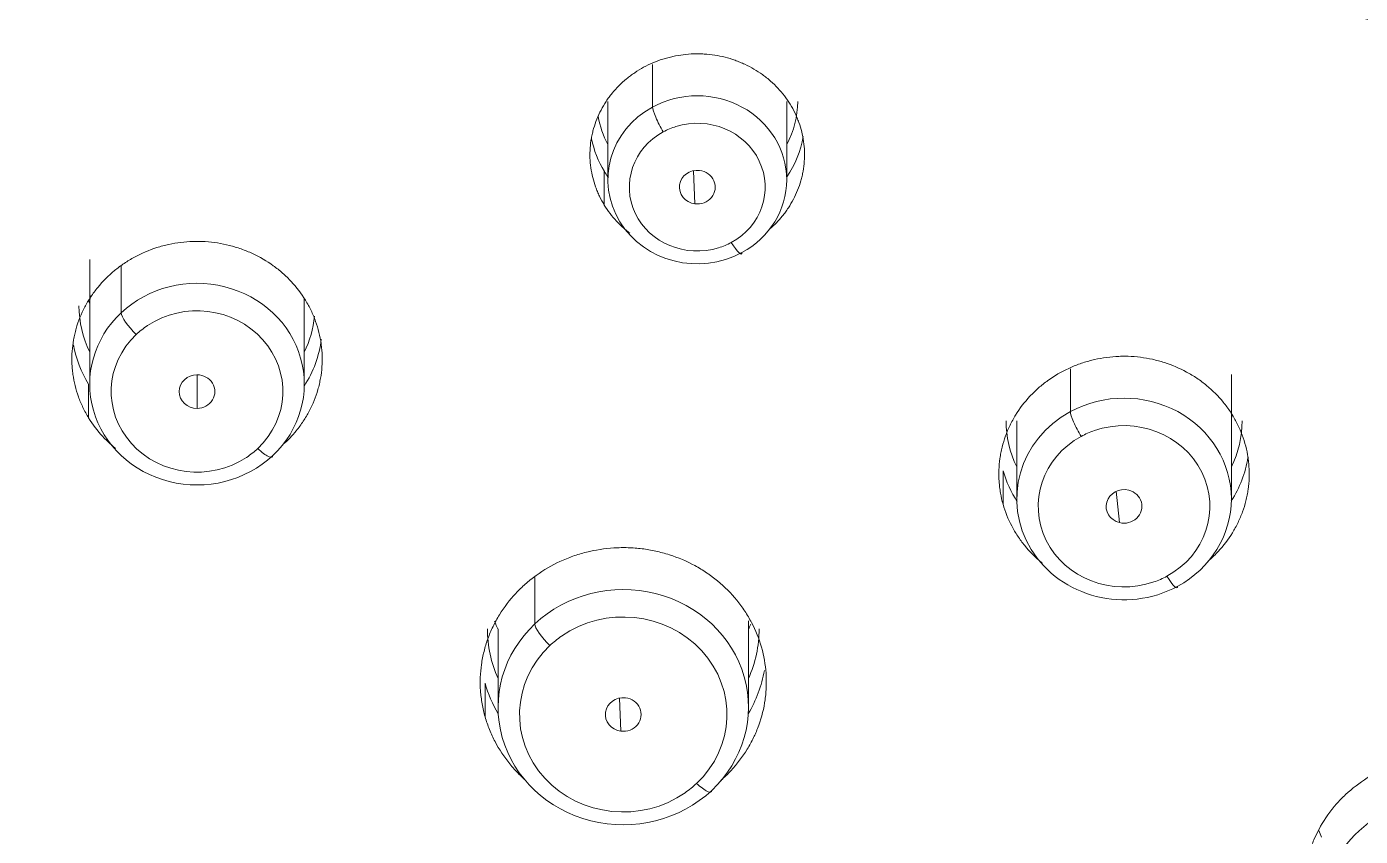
# Model space of a CAD drawing. Extents: x 3349 to 5808, y -3 to 827.
# Drawn here: x 3865.89 to 3880.8, y 561.45 to 570.51 of the extents above; entities that cross this region are included whole.
import ezdxf

# ---------------------------------------------------------------- set-up
doc = ezdxf.new("R2010")
doc.units = 0
doc.header["$LTSCALE"] = 4
doc.header["$MEASUREMENT"] = 0
doc.layers.get('0').update_dxf_attribs({"linetype": 'CONTINUOUS'})
doc.layers.add('1', color=7, linetype='CONTINUOUS')

msp = doc.modelspace()

# ---------------------------------------------------------------- linework, layer by layer
at = {"color": 7, "ltscale": 0.5}
msp.add_ellipse((3868.108, 529.628), major_axis=(-47.422, 0), ratio=0.896694, start_param=1.587359, end_param=7.826525, dxfattribs=at)
at = {"layer": '1', "color": 7, "linetype": 'Continuous', "lineweight": 13}
for p, q in [((3872.889, 569.608), (3872.889, 570.083)), ((3872.349, 568.511), (3872.349, 568.887)), ((3873.346, 568.896), (3873.362, 568.525)), ((3866.946, 567.306), (3866.946, 567.833)), ((3877.562, 566.201), (3877.562, 566.68)), ((3866.582, 566.132), (3866.582, 566.508)), ((3867.794, 566.615), (3867.794, 566.238)), ((3876.809, 565.541), (3876.809, 565.165)), ((3878.075, 565.312), (3878.11, 564.96)), ((3871.571, 563.827), (3871.571, 564.347)), ((3871.016, 563.165), (3871.016, 562.788)), ((3872.519, 562.999), (3872.535, 562.628))]:
    msp.add_line(p, q, dxfattribs=at)
at = {"layer": '1', "color": 7, "linetype": 'Continuous', "lineweight": 18}
for p, q in [((3872.389, 569.67), (3872.389, 568.794)), ((3874.389, 568.794), (3874.389, 569.67)), ((3866.594, 567.901), (3866.594, 567.384)), ((3868.994, 567.384), (3868.994, 567.462)), ((3866.594, 567.384), (3866.594, 566.509)), ((3868.994, 566.509), (3868.994, 567.384)), ((3879.362, 566.1), (3879.362, 566.617)), ((3876.962, 566.1), (3876.962, 565.225)), ((3879.362, 565.225), (3879.362, 566.1)), ((3873.961, 563.773), (3873.961, 563.864)), ((3871.161, 563.773), (3871.161, 562.897)), ((3873.961, 562.897), (3873.961, 563.773))]:
    msp.add_line(p, q, dxfattribs=at)
for centre, major_axis, ratio, start_param, end_param in [((3873.389, 568.794), (-1, 0), 0.939693, 2.094395, 5.235988), ((3873.389, 569.67), (1.123, 0), 0.939693, 5.810375, 6.283136), ((3873.389, 569.67), (1.123, 0), 0.939693, 3.30147, 3.614353), ((3873.389, 568.794), (-1, 0), 0.939693, 5.235988, 8.37758), ((3873.389, 569.451), (-1.2, 0), 0.939693, 0.176551, 0.523599), ((3873.389, 569.451), (-1.2, 0), 0.939693, 2.555915, 2.986902), ((3873.389, 569.451), (-1.2, 0), 0.939693, 0.523599, 0.585694), ((3873.389, 568.712), (0.2, 0), 0.940247, 1.438443, 4.580035), ((3873.389, 568.712), (0.2, 0), 0.940247, 4.580035, 7.721628), ((3867.794, 566.509), (-1.2, 0), 0.939693, 2.356194, 5.497787), ((3867.794, 567.932), (-1.32, 0), 0.939693, 0.409291, 0.429711), ((3867.794, 567.384), (1.32, 0), 0.939693, 3.141642, 3.571303), ((3867.794, 566.509), (-1.2, 0), 0.939693, 5.497787, 8.63938), ((3867.794, 567.384), (1.32, 0), 0.939693, 5.853524, 6.189527), ((3867.794, 567.166), (-1.4, 0), 0.939693, 0.166046, 0.523599), ((3867.794, 567.166), (-1.4, 0), 0.939693, 2.600224, 3.023652), ((3867.794, 566.426), (0.2, 0), 0.940016, 1.570629, 4.712221), ((3867.794, 566.426), (0.2, 0), 0.940016, 4.712221, 7.853814), ((3878.162, 565.225), (-1.2, 0), 0.939693, 2.094395, 5.235988), ((3878.162, 565.225), (-1.2, 0), 0.939693, 5.235988, 8.37758), ((3878.162, 566.1), (1.32, 0), 0.939693, 3.141625, 3.571336), ((3878.162, 566.647), (-1.32, 0), 0.939693, 2.711914, 2.735869), ((3878.162, 566.1), (1.32, 0), 0.939693, 5.853507, 6.283218), ((3878.162, 565.881), (-1.4, 0), 0.939693, 2.600171, 2.994237), ((3878.162, 565.881), (-1.4, 0), 0.939693, 0.261799, 0.549186), ((3878.162, 565.142), (0.2, 0), 0.939973, 1.307437, 4.449029), ((3878.162, 565.142), (0.2, 0), 0.939973, 4.449029, 7.590622), ((3872.561, 562.897), (-1.4, 0), 0.939693, 2.356194, 5.497787), ((3872.561, 562.897), (-1.4, 0), 0.939693, 5.497787, 8.63938), ((3872.561, 564.32), (-1.52, 0), 0.939693, 0.327937, 0.400046), ((3872.561, 564.32), (-1.52, 0), 0.939693, 2.741612, 2.789031), ((3872.561, 563.773), (1.52, 0), 0.939693, 3.141625, 3.541639), ((3872.561, 563.773), (1.52, 0), 0.939693, 5.883205, 6.283218), ((3872.561, 563.554), (-1.6, 0), 0.939693, 2.633272, 2.977056), ((3872.561, 563.554), (-1.6, 0), 0.939693, 0.261799, 0.5083), ((3872.561, 562.815), (0.2, 0), 0.939832, 1.43941, 4.581002), ((3872.561, 562.815), (0.2, 0), 0.939832, 4.581002, 7.722595), ((3881.772, 560.576), (-1.4, 0), 0.939693, 5.235988, 8.37758), ((3881.772, 561.999), (-1.52, 0), 0.939693, 0.344021, 0.39998)]:
    msp.add_ellipse(centre, major_axis=major_axis, ratio=ratio, start_param=start_param, end_param=end_param, dxfattribs=at)
at = {"layer": '1', "color": 7, "linetype": 'Continuous', "lineweight": 13}
for centre, major_axis, ratio, start_param, end_param in [((3873.009, 569.413), (0.114, -0.211), 0.17101, 3.446942, 5.017739), ((3873.389, 568.712), (-0.76, 0), 0.939693, 2.094395, 5.031233), ((3873.389, 568.712), (-0.76, 0), 0.939693, 5.235988, 8.172826), ((3873.389, 568.712), (-0.76, 0), 0.939693, 5.031233, 5.235988), ((3873.389, 568.712), (-0.76, 0), 0.939693, 1.88964, 2.094395), ((3873.769, 568.176), (-0.114, 0.211), 0.17101, 1.876146, 3.446942), ((3867.794, 567.384), (1.2, 0), 0.939693, 3.038018, 3.141572), ((3867.794, 566.427), (-0.96, 0), 0.939693, 2.356194, 5.327158), ((3867.115, 567.147), (0.164, -0.175), 0.241845, 3.393492, 4.964288), ((3867.794, 566.427), (-0.96, 0), 0.939693, 5.327158, 5.497787), ((3867.794, 566.427), (-0.96, 0), 0.939693, 5.497787, 8.468751), ((3877.682, 566.006), (0.114, -0.211), 0.17101, 3.446942, 5.017739), ((3878.162, 565.143), (-0.96, 0), 0.939693, 2.094395, 5.065359), ((3878.162, 565.143), (-0.96, 0), 0.939693, 5.235988, 8.206951), ((3878.162, 565.143), (-0.96, 0), 0.939693, 5.065359, 5.235988), ((3867.794, 566.427), (-0.96, 0), 0.939693, 2.185566, 2.356194), ((3868.473, 565.871), (-0.164, 0.175), 0.241845, 1.822695, 3.393492), ((3878.162, 565.143), (-0.96, 0), 0.939693, 1.923766, 2.094395), ((3878.642, 564.443), (-0.114, 0.211), 0.17101, 1.876146, 3.446942), ((3872.561, 562.815), (-1.16, 0), 0.939693, 2.356194, 5.351534), ((3871.741, 563.668), (0.164, -0.175), 0.241845, 3.393492, 4.964288), ((3872.561, 562.815), (-1.16, 0), 0.939693, 5.351534, 5.497787), ((3872.561, 562.815), (-1.16, 0), 0.939693, 5.497787, 8.493126), ((3872.561, 562.815), (-1.16, 0), 0.939693, 2.209941, 2.356194), ((3873.382, 562.126), (-0.164, 0.175), 0.241845, 1.822695, 3.393492)]:
    msp.add_ellipse(centre, major_axis=major_axis, ratio=ratio, start_param=start_param, end_param=end_param, dxfattribs=at)
at = {"layer": '1', "color": 7, "linetype": 'Continuous', "lineweight": 18}
for points, knots in [([(3867.787, 577.688), (3866.647, 577.688), (3865.515, 577.653), (3863.272, 577.515), (3862.162, 577.412), (3858.869, 577.008), (3856.725, 576.611), (3852.571, 575.59), (3850.561, 574.967), (3847.66, 573.886), (3846.713, 573.501), (3844.859, 572.687), (3843.952, 572.258), (3841.296, 570.908), (3839.611, 569.926), (3836.42, 567.83), (3834.915, 566.716), (3832.091, 564.386), (3830.771, 563.17), (3828.317, 560.663), (3827.183, 559.372), (3825.096, 556.742), (3824.143, 555.404), (3822.412, 552.702), (3821.632, 551.339), (3820.237, 548.61), (3819.622, 547.243), (3818.545, 544.523), (3818.083, 543.17), (3817.299, 540.493), (3816.978, 539.169), (3816.461, 536.563), (3816.264, 535.281), (3815.98, 532.77), (3815.892, 531.541), (3815.811, 529.142), (3815.818, 527.973), (3815.916, 525.699), (3816.007, 524.595), (3816.256, 522.458), (3816.414, 521.425), (3816.785, 519.431), (3816.998, 518.47), (3817.466, 516.623), (3817.722, 515.737), (3818.261, 514.038), (3818.545, 513.225), (3819.13, 511.673), (3819.431, 510.933), (3820.04, 509.523), (3820.348, 508.854), (3820.961, 507.583), (3821.267, 506.982), (3821.868, 505.845), (3822.163, 505.31), (3822.737, 504.302), (3823.015, 503.83), (3823.547, 502.945), (3823.802, 502.533), (3824.284, 501.767), (3824.511, 501.413), (3825.146, 500.434), (3825.509, 499.894), (3825.951, 499.247), (3826.081, 499.059), (3826.25, 498.816), (3826.302, 498.742), (3826.373, 498.641), (3826.407, 498.593), (3826.444, 498.541), (3826.461, 498.516), (3826.47, 498.504), (3826.474, 498.498), (3826.476, 498.495), (3826.477, 498.494), (3826.477, 498.493), (3826.478, 498.493), (3826.478, 498.492), (3826.478, 498.492), (3826.478, 498.492), (3826.478, 498.492), (3826.478, 498.492), (3827.078, 497.644), (3827.7, 496.803), (3828.999, 495.145), (3829.675, 494.328), (3830.726, 493.122), (3831.082, 492.724), (3831.807, 491.933), (3832.175, 491.541), (3833.296, 490.377), (3834.063, 489.615), (3835.223, 488.48), (3835.611, 488.103), (3836.388, 487.348), (3836.776, 486.97), (3837.939, 485.83), (3838.712, 485.064), (3840.242, 483.506), (3840.999, 482.715), (3842.486, 481.1), (3843.217, 480.275), (3844.636, 478.582), (3845.326, 477.714), (3846.647, 475.926), (3847.279, 475.006), (3848.171, 473.584), (3848.459, 473.103), (3849.014, 472.126), (3849.281, 471.631), (3850.053, 470.124), (3850.528, 469.093), (3851.177, 467.513), (3851.383, 466.981), (3851.774, 465.906), (3851.96, 465.363), (3852.487, 463.722), (3852.799, 462.61), (3853.355, 460.359), (3853.598, 459.219), (3854.023, 456.919), (3854.205, 455.759), (3854.521, 453.422), (3854.655, 452.245), (3854.885, 449.88), (3854.982, 448.691), (3855.086, 447.198), (3855.109, 446.862), (3855.131, 446.52), (3855.133, 446.478), (3855.134, 446.469), (3855.134, 446.464), (3855.135, 446.449), (3855.137, 446.42), (3855.144, 446.313), (3855.159, 446.059), (3855.211, 445.197), (3855.253, 444.404), (3855.346, 442.48), (3855.397, 432.158), (3855.485, 429.491), (3855.52, 428.132), (3855.58, 425.364), (3855.605, 423.955), (3855.646, 421.087), (3855.664, 419.628), (3855.695, 416.66), (3855.708, 415.152), (3855.73, 412.085), (3855.74, 410.527), (3855.749, 408.746), (3855.75, 408.523), (3855.751, 408.297), (3855.751, 408.269), (3855.751, 408.264), (3855.751, 408.262), (3855.751, 408.258), (3855.751, 408.249), (3855.751, 408.224), (3855.752, 408.14), (3855.753, 407.942), (3855.756, 407.275), (3855.758, 406.676), (3855.764, 405.252), (3855.767, 404.322), (3855.775, 401.586), (3855.779, 399.837), (3855.785, 396.489), (3855.787, 394.889), (3855.791, 390.315), (3855.792, 387.565), (3855.793, 382.663), (3855.793, 380.511), (3855.793, 378.658)], [0, 0, 0, 0, 0.007812, 0.007812, 0.015625, 0.015625, 0.03125, 0.03125, 0.046875, 0.046875, 0.054687, 0.054687, 0.0625, 0.0625, 0.078125, 0.078125, 0.09375, 0.09375, 0.109375, 0.109375, 0.125, 0.125, 0.140625, 0.140625, 0.15625, 0.15625, 0.171875, 0.171875, 0.1875, 0.1875, 0.203125, 0.203125, 0.21875, 0.21875, 0.234375, 0.234375, 0.25, 0.25, 0.265625, 0.265625, 0.28125, 0.28125, 0.296875, 0.296875, 0.3125, 0.3125, 0.328125, 0.328125, 0.34375, 0.34375, 0.359375, 0.359375, 0.375, 0.375, 0.390625, 0.390625, 0.40625, 0.40625, 0.421875, 0.421875, 0.4375, 0.4375, 0.46875, 0.46875, 0.484375, 0.484375, 0.492187, 0.492187, 0.496094, 0.498047, 0.499023, 0.499512, 0.499756, 0.499878, 0.499939, 0.499969, 0.499985, 0.499992, 0.499996, 0.499998, 0.499998, 0.5, 0.5, 0.515625, 0.515625, 0.53125, 0.53125, 0.539062, 0.539062, 0.546875, 0.546875, 0.5625, 0.5625, 0.570312, 0.570312, 0.578125, 0.578125, 0.59375, 0.59375, 0.609375, 0.609375, 0.625, 0.625, 0.640625, 0.640625, 0.65625, 0.65625, 0.664062, 0.664062, 0.671875, 0.671875, 0.6875, 0.6875, 0.695312, 0.695312, 0.703125, 0.703125, 0.71875, 0.71875, 0.734375, 0.734375, 0.75, 0.75, 0.765625, 0.765625, 0.78125, 0.78125, 0.785156, 0.785645, 0.785706, 0.785706, 0.785767, 0.785767, 0.785889, 0.786133, 0.787109, 0.789062, 0.796875, 0.796875, 0.8125, 0.8125, 0.828125, 0.828125, 0.84375, 0.84375, 0.859375, 0.859375, 0.875, 0.875, 0.890625, 0.890625, 0.892578, 0.892822, 0.892853, 0.892853, 0.892868, 0.892868, 0.892883, 0.892944, 0.893066, 0.893555, 0.894531, 0.898437, 0.898437, 0.90625, 0.90625, 0.921875, 0.921875, 0.9375, 0.9375, 0.96875, 0.96875, 1, 1, 1, 1]), ([(3867.787, 577.688), (3869.502, 577.688), (3871.193, 577.608), (3874.515, 577.302), (3876.146, 577.076), (3879.333, 576.491), (3880.891, 576.133), (3883.922, 575.297), (3885.396, 574.821), (3888.251, 573.765), (3889.632, 573.185), (3892.297, 571.937), (3893.58, 571.269), (3896.045, 569.858), (3897.227, 569.116), (3899.488, 567.571), (3900.566, 566.768), (3902.62, 565.114), (3903.595, 564.264), (3905.444, 562.528), (3906.318, 561.642), (3907.966, 559.846), (3908.74, 558.936), (3910.192, 557.102), (3910.87, 556.178), (3912.136, 554.326), (3912.723, 553.398), (3913.812, 551.548), (3914.314, 550.625), (3915.697, 547.875), (3916.459, 546.066), (3917.71, 542.54), (3918.2, 540.822), (3918.768, 538.337), (3918.929, 537.524), (3919.204, 535.934), (3919.317, 535.158), (3919.501, 533.645), (3919.571, 532.909), (3919.677, 531.481), (3919.711, 530.788), (3919.75, 529.449), (3919.754, 528.802), (3919.737, 527.556), (3919.716, 526.955), (3919.624, 525.222), (3919.524, 524.157), (3919.281, 522.2), (3919.138, 521.309), (3918.841, 519.697), (3918.686, 518.977), (3918.463, 518.023), (3918.389, 517.726), (3918.283, 517.311), (3918.231, 517.112), (3918.173, 516.893), (3918.144, 516.787), (3918.13, 516.735), (3918.123, 516.709), (3918.119, 516.696), (3918.117, 516.689), (3918.117, 516.686), (3918.116, 516.685), (3918.116, 516.684), (3918.116, 516.683), (3918.116, 516.683), (3918.116, 516.683), (3918.116, 516.683), (3918.116, 516.683), (3917.701, 515.17), (3917.216, 513.701), (3916.135, 510.864), (3915.54, 509.496), (3914.583, 507.517), (3914.253, 506.87), (3913.574, 505.598), (3913.226, 504.974), (3912.159, 503.134), (3911.421, 501.952), (3909.922, 499.663), (3909.16, 498.559), (3907.993, 496.969), (3907.6, 496.451), (3906.805, 495.438), (3906.404, 494.943), (3905.189, 493.493), (3904.367, 492.572), (3902.713, 490.816), (3901.88, 489.982), (3900.649, 488.772), (3900.242, 488.376), (3899.437, 487.594), (3899.04, 487.208), (3897.866, 486.061), (3897.109, 485.312), (3895.654, 483.839), (3894.955, 483.115), (3893.621, 481.688), (3892.986, 480.986), (3891.784, 479.603), (3891.218, 478.922), (3890.154, 477.584), (3889.657, 476.926), (3888.73, 475.635), (3888.301, 475.001), (3887.706, 474.072), (3887.516, 473.766), (3887.242, 473.311), (3887.153, 473.161), (3887.022, 472.937), (3886.957, 472.825), (3886.883, 472.695), (3886.846, 472.63), (3886.828, 472.598), (3886.819, 472.582), (3886.814, 472.574), (3886.812, 472.57), (3886.811, 472.568), (3886.81, 472.567), (3886.81, 472.566), (3886.81, 472.566), (3886.809, 472.566), (3886.807, 472.562), (3886.781, 472.515), (3886.68, 472.335), (3886.605, 472.201), (3886.411, 471.845), (3886.292, 471.623), (3886.013, 471.086), (3885.853, 470.772), (3885.501, 470.049), (3885.308, 469.639), (3884.899, 468.722), (3884.682, 468.213), (3884.235, 467.094), (3884.006, 466.484), (3883.546, 465.157), (3883.315, 464.442), (3882.863, 462.905), (3882.642, 462.083), (3882.221, 460.335), (3882.02, 459.409), (3881.646, 457.448), (3881.473, 456.413), (3881.158, 454.235), (3881.016, 453.091), (3880.763, 450.695), (3880.653, 449.444), (3880.459, 446.838), (3880.377, 445.484), (3880.237, 442.674), (3880.178, 432.206), (3880.106, 429.948), (3880.084, 429.183), (3880.054, 428.017), (3880.044, 427.625), (3880.031, 427.032), (3880.024, 426.734), (3880.017, 426.385), (3880.013, 426.21), (3880.012, 426.123), (3880.011, 426.079), (3880.01, 426.057), (3880.01, 426.046), (3880.01, 426.04), (3880.01, 426.038), (3880.01, 426.036), (3880.01, 426.036), (3880.01, 426.035), (3880.01, 426.035), (3879.99, 425.043), (3879.97, 423.928), (3879.943, 422.074), (3879.934, 421.426), (3879.917, 420.071), (3879.909, 419.363), (3879.893, 417.887), (3879.885, 417.118), (3879.871, 415.518), (3879.864, 414.686), (3879.845, 412.095), (3879.833, 410.239), (3879.814, 406.286), (3879.807, 404.187), (3879.795, 399.741), (3879.791, 397.393), (3879.787, 393.692), (3879.786, 392.429), (3879.784, 389.84), (3879.783, 388.515), (3879.782, 384.449), (3879.782, 381.615), (3879.782, 378.658)], [0, 0, 0, 0, 0.0125, 0.0125, 0.025, 0.025, 0.0375, 0.0375, 0.05, 0.05, 0.0625, 0.0625, 0.075, 0.075, 0.0875, 0.0875, 0.1, 0.1, 0.1125, 0.1125, 0.125, 0.125, 0.1375, 0.1375, 0.15, 0.15, 0.1625, 0.1625, 0.175, 0.175, 0.2, 0.2, 0.225, 0.225, 0.2375, 0.2375, 0.25, 0.25, 0.2625, 0.2625, 0.275, 0.275, 0.2875, 0.2875, 0.3, 0.3, 0.325, 0.325, 0.35, 0.35, 0.375, 0.375, 0.3875, 0.3875, 0.39375, 0.396875, 0.398437, 0.399219, 0.399609, 0.399805, 0.399902, 0.399951, 0.399976, 0.399988, 0.399994, 0.399997, 0.399998, 0.399998, 0.4, 0.4, 0.4125, 0.4125, 0.425, 0.425, 0.43125, 0.43125, 0.4375, 0.4375, 0.45, 0.45, 0.4625, 0.4625, 0.46875, 0.46875, 0.475, 0.475, 0.4875, 0.4875, 0.5, 0.5, 0.50625, 0.50625, 0.5125, 0.5125, 0.525, 0.525, 0.5375, 0.5375, 0.55, 0.55, 0.5625, 0.5625, 0.575, 0.575, 0.5875, 0.5875, 0.59375, 0.59375, 0.596875, 0.596875, 0.598437, 0.599219, 0.599609, 0.599805, 0.599902, 0.599951, 0.599976, 0.599988, 0.599994, 0.599997, 0.599997, 0.6, 0.6, 0.6125, 0.6125, 0.625, 0.625, 0.6375, 0.6375, 0.65, 0.65, 0.6625, 0.6625, 0.675, 0.675, 0.6875, 0.6875, 0.7, 0.7, 0.7125, 0.7125, 0.725, 0.725, 0.7375, 0.7375, 0.75, 0.75, 0.7625, 0.7625, 0.775, 0.775, 0.7875, 0.7875, 0.79375, 0.79375, 0.796875, 0.796875, 0.798437, 0.799219, 0.799609, 0.799805, 0.799902, 0.799951, 0.799976, 0.799988, 0.799994, 0.799997, 0.799998, 0.799998, 0.8, 0.8, 0.825, 0.825, 0.8375, 0.8375, 0.85, 0.85, 0.8625, 0.8625, 0.875, 0.875, 0.9, 0.9, 0.925, 0.925, 0.95, 0.95, 0.9625, 0.9625, 0.975, 0.975, 1, 1, 1, 1]), ([(3874.428, 569.639), (3874.388, 569.703), (3874.343, 569.763), (3874.265, 569.846), (3874.238, 569.873), (3874.195, 569.91), (3874.18, 569.923), (3874.15, 569.947), (3874.135, 569.959), (3874.057, 570.015), (3873.99, 570.054), (3873.902, 570.094), (3873.884, 570.102), (3873.848, 570.117), (3873.83, 570.124), (3873.774, 570.144), (3873.737, 570.155), (3873.624, 570.183), (3873.546, 570.195), (3873.448, 570.202), (3873.428, 570.202), (3873.389, 570.203), (3873.369, 570.203), (3873.31, 570.201), (3873.232, 570.195), (3873.155, 570.182), (3873.098, 570.169), (3873.079, 570.165), (3873.041, 570.154), (3873.022, 570.149), (3872.928, 570.119), (3872.857, 570.089), (3872.755, 570.034), (3872.722, 570.014), (3872.674, 569.981), (3872.658, 569.97), (3872.627, 569.947), (3872.612, 569.935), (3872.539, 569.874), (3872.485, 569.821), (3872.425, 569.748), (3872.414, 569.733), (3872.391, 569.702), (3872.38, 569.687), (3872.349, 569.639), (3872.33, 569.607), (3872.278, 569.508), (3872.25, 569.44), (3872.225, 569.35), (3872.22, 569.332), (3872.212, 569.296), (3872.208, 569.277), (3872.198, 569.223), (3872.189, 569.15), (3872.188, 569.076), (3872.19, 569.002), (3872.194, 568.965), (3872.209, 568.855), (3872.227, 568.784), (3872.258, 568.696), (3872.265, 568.679), (3872.279, 568.645), (3872.287, 568.627), (3872.312, 568.577), (3872.33, 568.543), (3872.349, 568.511)], [0, 0, 0, 0, 0.0625, 0.0625, 0.09375, 0.09375, 0.109375, 0.109375, 0.125, 0.125, 0.1875, 0.1875, 0.203125, 0.203125, 0.21875, 0.21875, 0.25, 0.25, 0.3125, 0.3125, 0.328125, 0.328125, 0.34375, 0.34375, 0.375, 0.40625, 0.40625, 0.421875, 0.421875, 0.4375, 0.4375, 0.5, 0.5, 0.53125, 0.53125, 0.546875, 0.546875, 0.5625, 0.5625, 0.625, 0.625, 0.640625, 0.640625, 0.65625, 0.65625, 0.6875, 0.6875, 0.75, 0.75, 0.765625, 0.765625, 0.78125, 0.78125, 0.8125, 0.84375, 0.84375, 0.875, 0.875, 0.9375, 0.9375, 0.953125, 0.953125, 0.96875, 0.96875, 1, 1, 1, 1]), ([(3874.2, 568.244), (3874.251, 568.288), (3874.298, 568.336), (3874.352, 568.402), (3874.364, 568.417), (3874.386, 568.448), (3874.397, 568.464), (3874.428, 568.511), (3874.447, 568.543), (3874.499, 568.642), (3874.527, 568.711), (3874.553, 568.8), (3874.557, 568.818), (3874.566, 568.855), (3874.569, 568.873), (3874.579, 568.927), (3874.588, 569), (3874.589, 569.074), (3874.587, 569.148), (3874.584, 569.185), (3874.568, 569.295), (3874.551, 569.367), (3874.519, 569.454), (3874.512, 569.471), (3874.498, 569.506), (3874.49, 569.523), (3874.466, 569.574), (3874.448, 569.607), (3874.428, 569.639)], [0, 0, 0, 0, 0.128667, 0.128667, 0.164973, 0.164973, 0.201278, 0.201278, 0.273889, 0.273889, 0.419111, 0.419111, 0.455417, 0.455417, 0.491722, 0.491722, 0.564333, 0.636945, 0.636945, 0.709556, 0.709556, 0.854778, 0.854778, 0.891083, 0.891083, 0.927389, 0.927389, 1, 1, 1, 1]), ([(3872.349, 568.511), (3872.389, 568.447), (3872.435, 568.387), (3872.512, 568.304), (3872.539, 568.278), (3872.582, 568.24), (3872.597, 568.227), (3872.62, 568.209), (3872.627, 568.203), (3872.635, 568.198)], [0, 0, 0, 0, 0.533832, 0.533832, 0.800748, 0.800748, 0.934206, 0.934206, 1, 1, 1, 1]), ([(3869.007, 567.447), (3868.96, 567.523), (3868.907, 567.592), (3868.817, 567.689), (3868.785, 567.72), (3868.735, 567.764), (3868.718, 567.779), (3868.682, 567.807), (3868.664, 567.82), (3868.573, 567.886), (3868.496, 567.931), (3868.394, 567.979), (3868.373, 567.988), (3868.331, 568.005), (3868.309, 568.013), (3868.244, 568.036), (3868.201, 568.049), (3868.068, 568.083), (3867.978, 568.097), (3867.864, 568.104), (3867.84, 568.105), (3867.794, 568.105), (3867.771, 568.105), (3867.703, 568.103), (3867.612, 568.096), (3867.522, 568.081), (3867.455, 568.066), (3867.433, 568.061), (3867.388, 568.049), (3867.366, 568.042), (3867.257, 568.008), (3867.174, 567.972), (3867.055, 567.908), (3867.017, 567.885), (3866.961, 567.847), (3866.942, 567.834), (3866.906, 567.807), (3866.889, 567.793), (3866.803, 567.722), (3866.74, 567.66), (3866.67, 567.574), (3866.657, 567.557), (3866.63, 567.521), (3866.618, 567.503), (3866.581, 567.448), (3866.559, 567.41), (3866.499, 567.295), (3866.466, 567.215), (3866.436, 567.11), (3866.431, 567.089), (3866.421, 567.047), (3866.417, 567.026), (3866.406, 566.962), (3866.395, 566.877), (3866.393, 566.791), (3866.396, 566.726), (3866.397, 566.705), (3866.401, 566.661), (3866.403, 566.64), (3866.418, 566.533), (3866.439, 566.45), (3866.475, 566.348), (3866.483, 566.328), (3866.5, 566.287), (3866.509, 566.267), (3866.538, 566.208), (3866.559, 566.169), (3866.582, 566.132)], [0, 0, 0, 0, 0.0625, 0.0625, 0.09375, 0.09375, 0.109375, 0.109375, 0.125, 0.125, 0.1875, 0.1875, 0.203125, 0.203125, 0.21875, 0.21875, 0.25, 0.25, 0.3125, 0.3125, 0.328125, 0.328125, 0.34375, 0.34375, 0.375, 0.40625, 0.40625, 0.421875, 0.421875, 0.4375, 0.4375, 0.5, 0.5, 0.53125, 0.53125, 0.546875, 0.546875, 0.5625, 0.5625, 0.625, 0.625, 0.640625, 0.640625, 0.65625, 0.65625, 0.6875, 0.6875, 0.75, 0.75, 0.765625, 0.765625, 0.78125, 0.78125, 0.8125, 0.84375, 0.84375, 0.859375, 0.859375, 0.875, 0.875, 0.9375, 0.9375, 0.953125, 0.953125, 0.96875, 0.96875, 1, 1, 1, 1]), ([(3868.758, 565.836), (3868.811, 565.883), (3868.86, 565.933), (3868.918, 566.005), (3868.932, 566.022), (3868.958, 566.058), (3868.971, 566.076), (3869.007, 566.131), (3869.029, 566.169), (3869.09, 566.284), (3869.122, 566.364), (3869.152, 566.469), (3869.158, 566.49), (3869.167, 566.532), (3869.172, 566.554), (3869.183, 566.617), (3869.193, 566.702), (3869.195, 566.788), (3869.193, 566.853), (3869.191, 566.874), (3869.188, 566.918), (3869.185, 566.939), (3869.17, 567.046), (3869.15, 567.13), (3869.113, 567.231), (3869.105, 567.252), (3869.088, 567.292), (3869.079, 567.312), (3869.051, 567.371), (3869.03, 567.41), (3869.007, 567.447)], [0, 0, 0, 0, 0.117095, 0.117095, 0.153883, 0.153883, 0.190671, 0.190671, 0.264246, 0.264246, 0.411397, 0.411397, 0.448184, 0.448184, 0.484972, 0.484972, 0.558548, 0.632123, 0.632123, 0.668911, 0.668911, 0.705698, 0.705698, 0.852849, 0.852849, 0.889637, 0.889637, 0.926425, 0.926425, 1, 1, 1, 1]), ([(3879.514, 565.846), (3879.49, 565.93), (3879.458, 566.01), (3879.397, 566.125), (3879.375, 566.163), (3879.339, 566.218), (3879.326, 566.236), (3879.3, 566.272), (3879.286, 566.289), (3879.216, 566.375), (3879.154, 566.437), (3879.068, 566.508), (3879.051, 566.522), (3879.015, 566.549), (3878.996, 566.562), (3878.94, 566.6), (3878.901, 566.623), (3878.783, 566.687), (3878.7, 566.723), (3878.591, 566.758), (3878.569, 566.764), (3878.524, 566.776), (3878.502, 566.782), (3878.435, 566.796), (3878.345, 566.812), (3878.254, 566.819), (3878.186, 566.821), (3878.163, 566.821), (3878.117, 566.82), (3878.093, 566.819), (3877.979, 566.812), (3877.888, 566.798), (3877.756, 566.765), (3877.713, 566.752), (3877.648, 566.729), (3877.626, 566.721), (3877.584, 566.704), (3877.563, 566.695), (3877.461, 566.647), (3877.383, 566.602), (3877.292, 566.537), (3877.274, 566.523), (3877.239, 566.495), (3877.222, 566.481), (3877.171, 566.436), (3877.14, 566.405), (3877.049, 566.309), (3876.996, 566.239), (3876.938, 566.145), (3876.927, 566.126), (3876.906, 566.088), (3876.896, 566.068), (3876.868, 566.01), (3876.834, 565.93), (3876.809, 565.847), (3876.793, 565.784), (3876.789, 565.763), (3876.78, 565.72), (3876.777, 565.699), (3876.762, 565.592), (3876.759, 565.506), (3876.766, 565.399), (3876.768, 565.378), (3876.773, 565.335), (3876.776, 565.313), (3876.788, 565.249), (3876.797, 565.207), (3876.809, 565.165)], [0, 0, 0, 0, 0.0625, 0.0625, 0.09375, 0.09375, 0.109375, 0.109375, 0.125, 0.125, 0.1875, 0.1875, 0.203125, 0.203125, 0.21875, 0.21875, 0.25, 0.25, 0.3125, 0.3125, 0.328125, 0.328125, 0.34375, 0.34375, 0.375, 0.40625, 0.40625, 0.421875, 0.421875, 0.4375, 0.4375, 0.5, 0.5, 0.53125, 0.53125, 0.546875, 0.546875, 0.5625, 0.5625, 0.625, 0.625, 0.640625, 0.640625, 0.65625, 0.65625, 0.6875, 0.6875, 0.75, 0.75, 0.765625, 0.765625, 0.78125, 0.78125, 0.8125, 0.84375, 0.84375, 0.859375, 0.859375, 0.875, 0.875, 0.9375, 0.9375, 0.953125, 0.953125, 0.96875, 0.96875, 1, 1, 1, 1]), ([(3866.582, 566.132), (3866.628, 566.057), (3866.681, 565.987), (3866.772, 565.89), (3866.803, 565.859), (3866.852, 565.816), (3866.868, 565.803), (3866.884, 565.79)], [0, 0, 0, 0, 0.578453, 0.578453, 0.867679, 0.867679, 1, 1, 1, 1]), ([(3879.099, 564.527), (3879.105, 564.533), (3879.112, 564.539), (3879.152, 564.574), (3879.184, 564.605), (3879.274, 564.702), (3879.327, 564.771), (3879.385, 564.865), (3879.396, 564.884), (3879.417, 564.923), (3879.427, 564.942), (3879.456, 565.001), (3879.489, 565.08), (3879.514, 565.163), (3879.53, 565.226), (3879.535, 565.247), (3879.543, 565.29), (3879.547, 565.311), (3879.562, 565.418), (3879.565, 565.504), (3879.557, 565.611), (3879.555, 565.633), (3879.55, 565.675), (3879.547, 565.697), (3879.536, 565.761), (3879.526, 565.804), (3879.514, 565.846)], [0, 0, 0, 0, 0.017375, 0.017375, 0.106704, 0.106704, 0.285363, 0.285363, 0.330028, 0.330028, 0.374693, 0.374693, 0.464023, 0.553352, 0.553352, 0.598017, 0.598017, 0.642682, 0.642682, 0.821341, 0.821341, 0.866006, 0.866006, 0.91067, 0.91067, 1, 1, 1, 1]), ([(3876.809, 565.165), (3876.833, 565.081), (3876.866, 565), (3876.926, 564.885), (3876.948, 564.847), (3876.985, 564.792), (3876.997, 564.774), (3877.024, 564.739), (3877.037, 564.721), (3877.107, 564.636), (3877.169, 564.573), (3877.242, 564.513), (3877.245, 564.511), (3877.249, 564.508)], [0, 0, 0, 0, 0.327708, 0.327708, 0.491562, 0.491562, 0.573488, 0.573488, 0.655415, 0.655415, 0.983123, 0.983123, 1, 1, 1, 1]), ([(3874.107, 563.567), (3874.079, 563.663), (3874.043, 563.754), (3873.973, 563.886), (3873.948, 563.929), (3873.907, 563.992), (3873.892, 564.013), (3873.862, 564.053), (3873.847, 564.073), (3873.767, 564.171), (3873.695, 564.243), (3873.597, 564.324), (3873.567, 564.347), (3873.536, 564.37), (3873.515, 564.385), (3873.504, 564.392), (3873.451, 564.428), (3873.407, 564.455), (3873.271, 564.529), (3873.176, 564.569), (3873.052, 564.609), (3873.026, 564.616), (3872.976, 564.63), (3872.95, 564.636), (3872.874, 564.653), (3872.771, 564.671), (3872.667, 564.679), (3872.589, 564.681), (3872.562, 564.681), (3872.51, 564.68), (3872.483, 564.679), (3872.352, 564.671), (3872.249, 564.655), (3872.098, 564.617), (3872.048, 564.602), (3871.974, 564.576), (3871.95, 564.567), (3871.901, 564.547), (3871.877, 564.537), (3871.76, 564.483), (3871.672, 564.431), (3871.568, 564.356), (3871.547, 564.341), (3871.517, 564.317), (3871.507, 564.309), (3871.487, 564.292), (3871.439, 564.25), (3871.393, 564.206), (3871.29, 564.096), (3871.229, 564.016), (3871.163, 563.909), (3871.15, 563.887), (3871.126, 563.843), (3871.115, 563.821), (3871.083, 563.754), (3871.044, 563.663), (3871.016, 563.568), (3870.998, 563.496), (3870.992, 563.472), (3870.983, 563.423), (3870.979, 563.399), (3870.961, 563.277), (3870.958, 563.179), (3870.966, 563.056), (3870.969, 563.032), (3870.975, 562.983), (3870.978, 562.958), (3870.991, 562.885), (3871.002, 562.836), (3871.016, 562.788)], [0, 0, 0, 0, 0.0625, 0.0625, 0.09375, 0.09375, 0.109375, 0.109375, 0.125, 0.125, 0.1875, 0.1875, 0.203125, 0.210937, 0.210937, 0.21875, 0.21875, 0.25, 0.25, 0.3125, 0.3125, 0.328125, 0.328125, 0.34375, 0.34375, 0.375, 0.40625, 0.40625, 0.421875, 0.421875, 0.4375, 0.4375, 0.5, 0.5, 0.53125, 0.53125, 0.546875, 0.546875, 0.5625, 0.5625, 0.625, 0.625, 0.640625, 0.640625, 0.648437, 0.648437, 0.65625, 0.6875, 0.6875, 0.75, 0.75, 0.765625, 0.765625, 0.78125, 0.78125, 0.8125, 0.84375, 0.84375, 0.859375, 0.859375, 0.875, 0.875, 0.9375, 0.9375, 0.953125, 0.953125, 0.96875, 0.96875, 1, 1, 1, 1]), ([(3874.107, 563.567), (3874.134, 563.471), (3874.151, 563.374), (3874.161, 563.227), (3874.162, 563.178), (3874.16, 563.104), (3874.158, 563.079), (3874.154, 563.03), (3874.151, 563.005), (3874.134, 562.883), (3874.11, 562.788), (3874.068, 562.671), (3874.055, 562.637), (3874.04, 562.602), (3874.03, 562.58), (3874.024, 562.568), (3873.997, 562.512), (3873.973, 562.468), (3873.895, 562.341), (3873.834, 562.261), (3873.748, 562.168), (3873.73, 562.15), (3873.693, 562.114), (3873.674, 562.097), (3873.655, 562.079), (3873.654, 562.079), (3873.654, 562.078)], [0, 0, 0, 0, 0.181587, 0.181587, 0.272381, 0.272381, 0.317777, 0.317777, 0.363174, 0.363174, 0.544761, 0.544761, 0.590158, 0.612856, 0.612856, 0.635555, 0.635555, 0.726348, 0.726348, 0.907935, 0.907935, 0.953332, 0.953332, 0.998729, 0.998729, 1, 1, 1, 1]), ([(3871.458, 562.088), (3871.436, 562.108), (3871.415, 562.128), (3871.377, 562.166), (3871.359, 562.185), (3871.325, 562.223), (3871.308, 562.242), (3871.229, 562.34), (3871.173, 562.423), (3871.116, 562.533), (3871.105, 562.555), (3871.084, 562.6), (3871.074, 562.623), (3871.046, 562.693), (3871.03, 562.74), (3871.016, 562.788)], [0, 0, 0, 0, 0.102656, 0.102656, 0.192391, 0.192391, 0.282125, 0.282125, 0.641063, 0.641063, 0.730797, 0.730797, 0.820531, 0.820531, 1, 1, 1, 1]), ([(3880.172, 560.856), (3880.172, 560.956), (3880.182, 561.053), (3880.212, 561.198), (3880.225, 561.245), (3880.248, 561.316), (3880.256, 561.34), (3880.274, 561.386), (3880.283, 561.409), (3880.334, 561.523), (3880.383, 561.609), (3880.455, 561.712), (3880.478, 561.742), (3880.502, 561.771), (3880.518, 561.791), (3880.526, 561.801), (3880.568, 561.849), (3880.603, 561.885), (3880.714, 561.989), (3880.795, 562.051), (3880.904, 562.12), (3880.926, 562.133), (3880.971, 562.159), (3880.994, 562.171), (3881.064, 562.206), (3881.158, 562.248), (3881.256, 562.281), (3881.331, 562.302), (3881.356, 562.309), (3881.407, 562.321), (3881.433, 562.326), (3881.562, 562.35), (3881.666, 562.36), (3881.823, 562.36), (3881.875, 562.358), (3881.954, 562.351), (3881.98, 562.347), (3882.032, 562.34), (3882.058, 562.336), (3882.186, 562.312), (3882.286, 562.284), (3882.407, 562.237), (3882.431, 562.227), (3882.467, 562.211), (3882.479, 562.205), (3882.502, 562.194), (3882.56, 562.166), (3882.617, 562.134), (3882.747, 562.053), (3882.827, 561.991), (3882.921, 561.903), (3882.939, 561.885), (3882.974, 561.848), (3882.991, 561.83), (3883.041, 561.773), (3883.103, 561.694), (3883.157, 561.61), (3883.194, 561.545), (3883.206, 561.523), (3883.229, 561.478), (3883.239, 561.455), (3883.29, 561.341), (3883.32, 561.248), (3883.346, 561.127), (3883.35, 561.103), (3883.358, 561.054), (3883.361, 561.03), (3883.369, 560.956), (3883.372, 560.906), (3883.372, 560.856)], [0, 0, 0, 0, 0.0625, 0.0625, 0.09375, 0.09375, 0.109375, 0.109375, 0.125, 0.125, 0.1875, 0.1875, 0.203125, 0.210938, 0.210938, 0.21875, 0.21875, 0.25, 0.25, 0.3125, 0.3125, 0.328125, 0.328125, 0.34375, 0.34375, 0.375, 0.40625, 0.40625, 0.421875, 0.421875, 0.4375, 0.4375, 0.5, 0.5, 0.53125, 0.53125, 0.546875, 0.546875, 0.5625, 0.5625, 0.625, 0.625, 0.640625, 0.640625, 0.648437, 0.648437, 0.65625, 0.6875, 0.6875, 0.75, 0.75, 0.765625, 0.765625, 0.78125, 0.78125, 0.8125, 0.84375, 0.84375, 0.859375, 0.859375, 0.875, 0.875, 0.9375, 0.9375, 0.953125, 0.953125, 0.96875, 0.96875, 1, 1, 1, 1])]:
    msp.add_open_spline(points, degree=3, knots=knots, dxfattribs=at)
at = {"layer": '1', "color": 7, "linetype": 'Continuous', "lineweight": 13}
for points, knots in [([(3856.243, 378.657), (3856.244, 379.076), (3856.252, 381.175), (3856.263, 384.79), (3856.276, 389.37), (3856.285, 393.539), (3856.29, 397.344), (3856.293, 400.81), (3856.292, 403.96), (3856.288, 406.866), (3856.282, 409.65), (3856.272, 412.425), (3856.258, 415.229), (3856.24, 418.032), (3856.216, 420.829), (3856.185, 423.701), (3856.138, 426.779), (3856.065, 430.144), (3855.948, 442.769), (3855.768, 446.455), (3855.513, 449.996), (3855.185, 453.245), (3854.787, 456.167), (3854.327, 458.792), (3853.814, 461.149), (3853.262, 463.259), (3852.683, 465.152), (3852.076, 466.884), (3851.421, 468.532), (3850.696, 470.153), (3849.897, 471.749), (3849.031, 473.299), (3848.087, 474.822), (3847.026, 476.381), (3845.799, 478.03), (3844.402, 479.759), (3842.891, 481.494), (3841.363, 483.145), (3839.903, 484.653), (3838.553, 486.005), (3837.32, 487.217), (3836.199, 488.305), (3835.186, 489.289), (3834.272, 490.188), (3833.435, 491.027), (3832.645, 491.844), (3831.866, 492.678), (3831.067, 493.564), (3830.229, 494.533), (3829.346, 495.6), (3828.427, 496.77), (3827.474, 498.051), (3826.48, 499.46), (3825.431, 501.025), (3824.316, 502.772), (3823.142, 504.733), (3821.946, 506.915), (3820.809, 509.247), (3819.817, 511.573), (3819.017, 513.744), (3818.397, 515.693), (3817.922, 517.432), (3817.558, 518.988), (3817.281, 520.381), (3817.071, 521.631), (3816.911, 522.763), (3816.788, 523.81), (3816.693, 524.815), (3816.62, 525.831), (3816.567, 526.918), (3816.538, 528.124), (3816.545, 529.466), (3816.596, 530.887), (3816.691, 532.29), (3816.82, 533.604), (3816.974, 534.833), (3817.155, 536.029), (3817.373, 537.249), (3817.641, 538.54), (3817.974, 539.935), (3818.39, 541.453), (3818.908, 543.103), (3819.546, 544.888), (3820.332, 546.817), (3821.297, 548.901), (3822.484, 551.153), (3823.943, 553.58), (3825.735, 556.181), (3827.909, 558.912), (3830.445, 561.646), (3833.204, 564.194), (3835.985, 566.405), (3838.636, 568.238), (3841.105, 569.737), (3843.392, 570.968), (3845.505, 571.98), (3847.449, 572.811), (3849.233, 573.496), (3850.879, 574.065), (3852.406, 574.54), (3853.82, 574.936), (3855.123, 575.264), (3856.318, 575.536), (3857.414, 575.76), (3858.419, 575.945), (3859.34, 576.097), (3860.183, 576.222), (3860.955, 576.325), (3861.66, 576.409), (3862.305, 576.478), (3862.896, 576.535), (3863.437, 576.58), (3863.932, 576.618), (3864.386, 576.648), (3864.801, 576.672), (3865.18, 576.691), (3865.524, 576.707), (3865.837, 576.719), (3866.12, 576.728), (3866.377, 576.735), (3866.608, 576.741), (3866.815, 576.745), (3866.999, 576.748), (3867.166, 576.75), (3867.323, 576.751), (3867.478, 576.752), (3867.632, 576.753), (3867.735, 576.753), (3867.787, 576.753)], [0, 0, 0, 0, 0.005332, 0.026657, 0.045928, 0.063518, 0.079622, 0.09428, 0.107542, 0.119646, 0.131211, 0.142915, 0.154909, 0.166846, 0.178543, 0.190457, 0.203359, 0.217671, 0.233236, 0.249287, 0.264578, 0.278367, 0.2908, 0.302077, 0.312278, 0.321501, 0.329846, 0.3375, 0.344906, 0.35249, 0.3602, 0.367734, 0.375218, 0.383151, 0.391929, 0.401614, 0.411732, 0.421533, 0.43059, 0.438792, 0.446183, 0.452884, 0.458958, 0.464444, 0.469493, 0.474346, 0.479239, 0.484381, 0.489946, 0.496016, 0.502549, 0.509528, 0.51707, 0.525338, 0.53446, 0.544553, 0.555725, 0.567644, 0.579257, 0.589655, 0.598767, 0.606828, 0.613996, 0.620369, 0.626055, 0.631169, 0.635861, 0.640339, 0.644857, 0.64969, 0.655098, 0.661237, 0.667901, 0.67441, 0.680321, 0.685819, 0.691204, 0.696728, 0.702624, 0.709068, 0.716154, 0.723922, 0.732423, 0.741735, 0.751978, 0.7633, 0.77586, 0.789833, 0.805359, 0.822162, 0.839063, 0.854695, 0.868637, 0.881052, 0.892202, 0.902275, 0.911323, 0.919459, 0.926876, 0.933712, 0.93999, 0.945713, 0.950929, 0.955689, 0.960034, 0.964003, 0.967625, 0.970931, 0.973947, 0.976701, 0.979221, 0.981527, 0.983638, 0.98557, 0.987336, 0.988946, 0.99041, 0.991737, 0.992939, 0.994031, 0.995018, 0.995896, 0.996668, 0.997366, 0.998029, 0.998682, 0.999334, 1, 1, 1, 1]), ([(3867.787, 576.753), (3867.839, 576.753), (3867.944, 576.753), (3868.103, 576.752), (3868.262, 576.751), (3868.418, 576.75), (3868.572, 576.748), (3868.731, 576.745), (3868.896, 576.742), (3869.076, 576.738), (3869.273, 576.733), (3869.49, 576.727), (3869.728, 576.719), (3869.987, 576.709), (3870.268, 576.697), (3870.572, 576.683), (3870.903, 576.665), (3871.262, 576.643), (3871.65, 576.617), (3872.069, 576.586), (3872.522, 576.548), (3873.009, 576.504), (3873.534, 576.451), (3874.099, 576.388), (3874.708, 576.313), (3875.365, 576.226), (3876.072, 576.122), (3876.834, 575.999), (3877.656, 575.854), (3878.54, 575.684), (3879.492, 575.483), (3880.516, 575.248), (3881.615, 574.971), (3882.796, 574.646), (3884.064, 574.265), (3885.422, 573.819), (3886.87, 573.298), (3888.41, 572.692), (3890.046, 571.985), (3891.792, 571.157), (3893.662, 570.181), (3895.66, 569.029), (3897.784, 567.668), (3900.034, 566.058), (3902.409, 564.146), (3904.892, 561.871), (3907.403, 559.219), (3909.774, 556.288), (3911.836, 553.284), (3913.515, 550.406), (3914.835, 547.754), (3915.859, 545.344), (3916.652, 543.165), (3917.263, 541.197), (3917.735, 539.413), (3918.097, 537.793), (3918.372, 536.324), (3918.581, 534.986), (3918.74, 533.74), (3918.862, 532.525), (3918.954, 531.295), (3919.012, 530.061), (3919.036, 528.873), (3919.03, 527.757), (3918.998, 526.674), (3918.938, 525.542), (3918.839, 524.301), (3918.687, 522.917), (3918.468, 521.373), (3918.159, 519.649), (3917.73, 517.717), (3917.143, 515.551), (3916.354, 513.136), (3915.33, 510.51), (3914.08, 507.79), (3912.679, 505.149), (3911.238, 502.728), (3909.859, 500.585), (3908.581, 498.715), (3907.398, 497.094), (3906.296, 495.68), (3905.263, 494.432), (3904.294, 493.321), (3903.387, 492.329), (3902.537, 491.434), (3901.719, 490.602), (3900.9, 489.79), (3900.048, 488.956), (3899.133, 488.069), (3898.142, 487.106), (3897.075, 486.057), (3895.933, 484.915), (3894.71, 483.663), (3893.403, 482.278), (3892.022, 480.745), (3890.601, 479.067), (3889.197, 477.276), (3887.892, 475.442), (3886.752, 473.657), (3885.795, 471.97), (3884.974, 470.352), (3884.237, 468.727), (3883.566, 467.064), (3882.968, 465.379), (3882.437, 463.678), (3881.955, 461.916), (3881.508, 460.025), (3881.094, 457.952), (3880.717, 455.67), (3880.384, 453.151), (3880.099, 450.368), (3879.862, 447.29), (3879.675, 443.895), (3879.538, 431.207), (3879.447, 427.41), (3879.39, 423.727), (3879.354, 420.348), (3879.33, 417.295), (3879.312, 414.439), (3879.3, 411.634), (3879.291, 408.816), (3879.285, 406.009), (3879.283, 403.23), (3879.283, 400.422), (3879.285, 397.478), (3879.289, 394.309), (3879.296, 390.868), (3879.305, 387.133), (3879.317, 383.087), (3879.327, 380.227), (3879.332, 378.713), (3879.332, 378.657)], [0, 0, 0, 0, 0.000652, 0.001351, 0.002027, 0.002681, 0.003337, 0.004003, 0.0047, 0.005456, 0.006291, 0.007217, 0.008231, 0.009331, 0.010525, 0.011821, 0.013229, 0.014756, 0.016409, 0.018196, 0.020125, 0.022206, 0.024449, 0.026867, 0.029475, 0.032289, 0.035328, 0.038613, 0.042164, 0.046, 0.050143, 0.054618, 0.059453, 0.064678, 0.070327, 0.076442, 0.083041, 0.090126, 0.097747, 0.106024, 0.115093, 0.12505, 0.135948, 0.147904, 0.161128, 0.175856, 0.192149, 0.209311, 0.225825, 0.240677, 0.253868, 0.265569, 0.275924, 0.28514, 0.293416, 0.300895, 0.307628, 0.313673, 0.319253, 0.324676, 0.330244, 0.335991, 0.341447, 0.346374, 0.351136, 0.356165, 0.361752, 0.368024, 0.37503, 0.382884, 0.391747, 0.401791, 0.413192, 0.425973, 0.439671, 0.453283, 0.465884, 0.477132, 0.487063, 0.495827, 0.503618, 0.510657, 0.517089, 0.522923, 0.528213, 0.53318, 0.538088, 0.54317, 0.548617, 0.554558, 0.561003, 0.567918, 0.575388, 0.583565, 0.592466, 0.601958, 0.611845, 0.621704, 0.630856, 0.63899, 0.646527, 0.65407, 0.661791, 0.669425, 0.676878, 0.684504, 0.692688, 0.701621, 0.711397, 0.722122, 0.733928, 0.746962, 0.761371, 0.777149, 0.793696, 0.80965, 0.823969, 0.836642, 0.848461, 0.86026, 0.872292, 0.884267, 0.895929, 0.907611, 0.919945, 0.933324, 0.947874, 0.963666, 0.980768, 0.999279, 1, 1, 1, 1])]:
    msp.add_open_spline(points, degree=3, knots=knots, dxfattribs=at)

doc.saveas('drawing.dxf')
